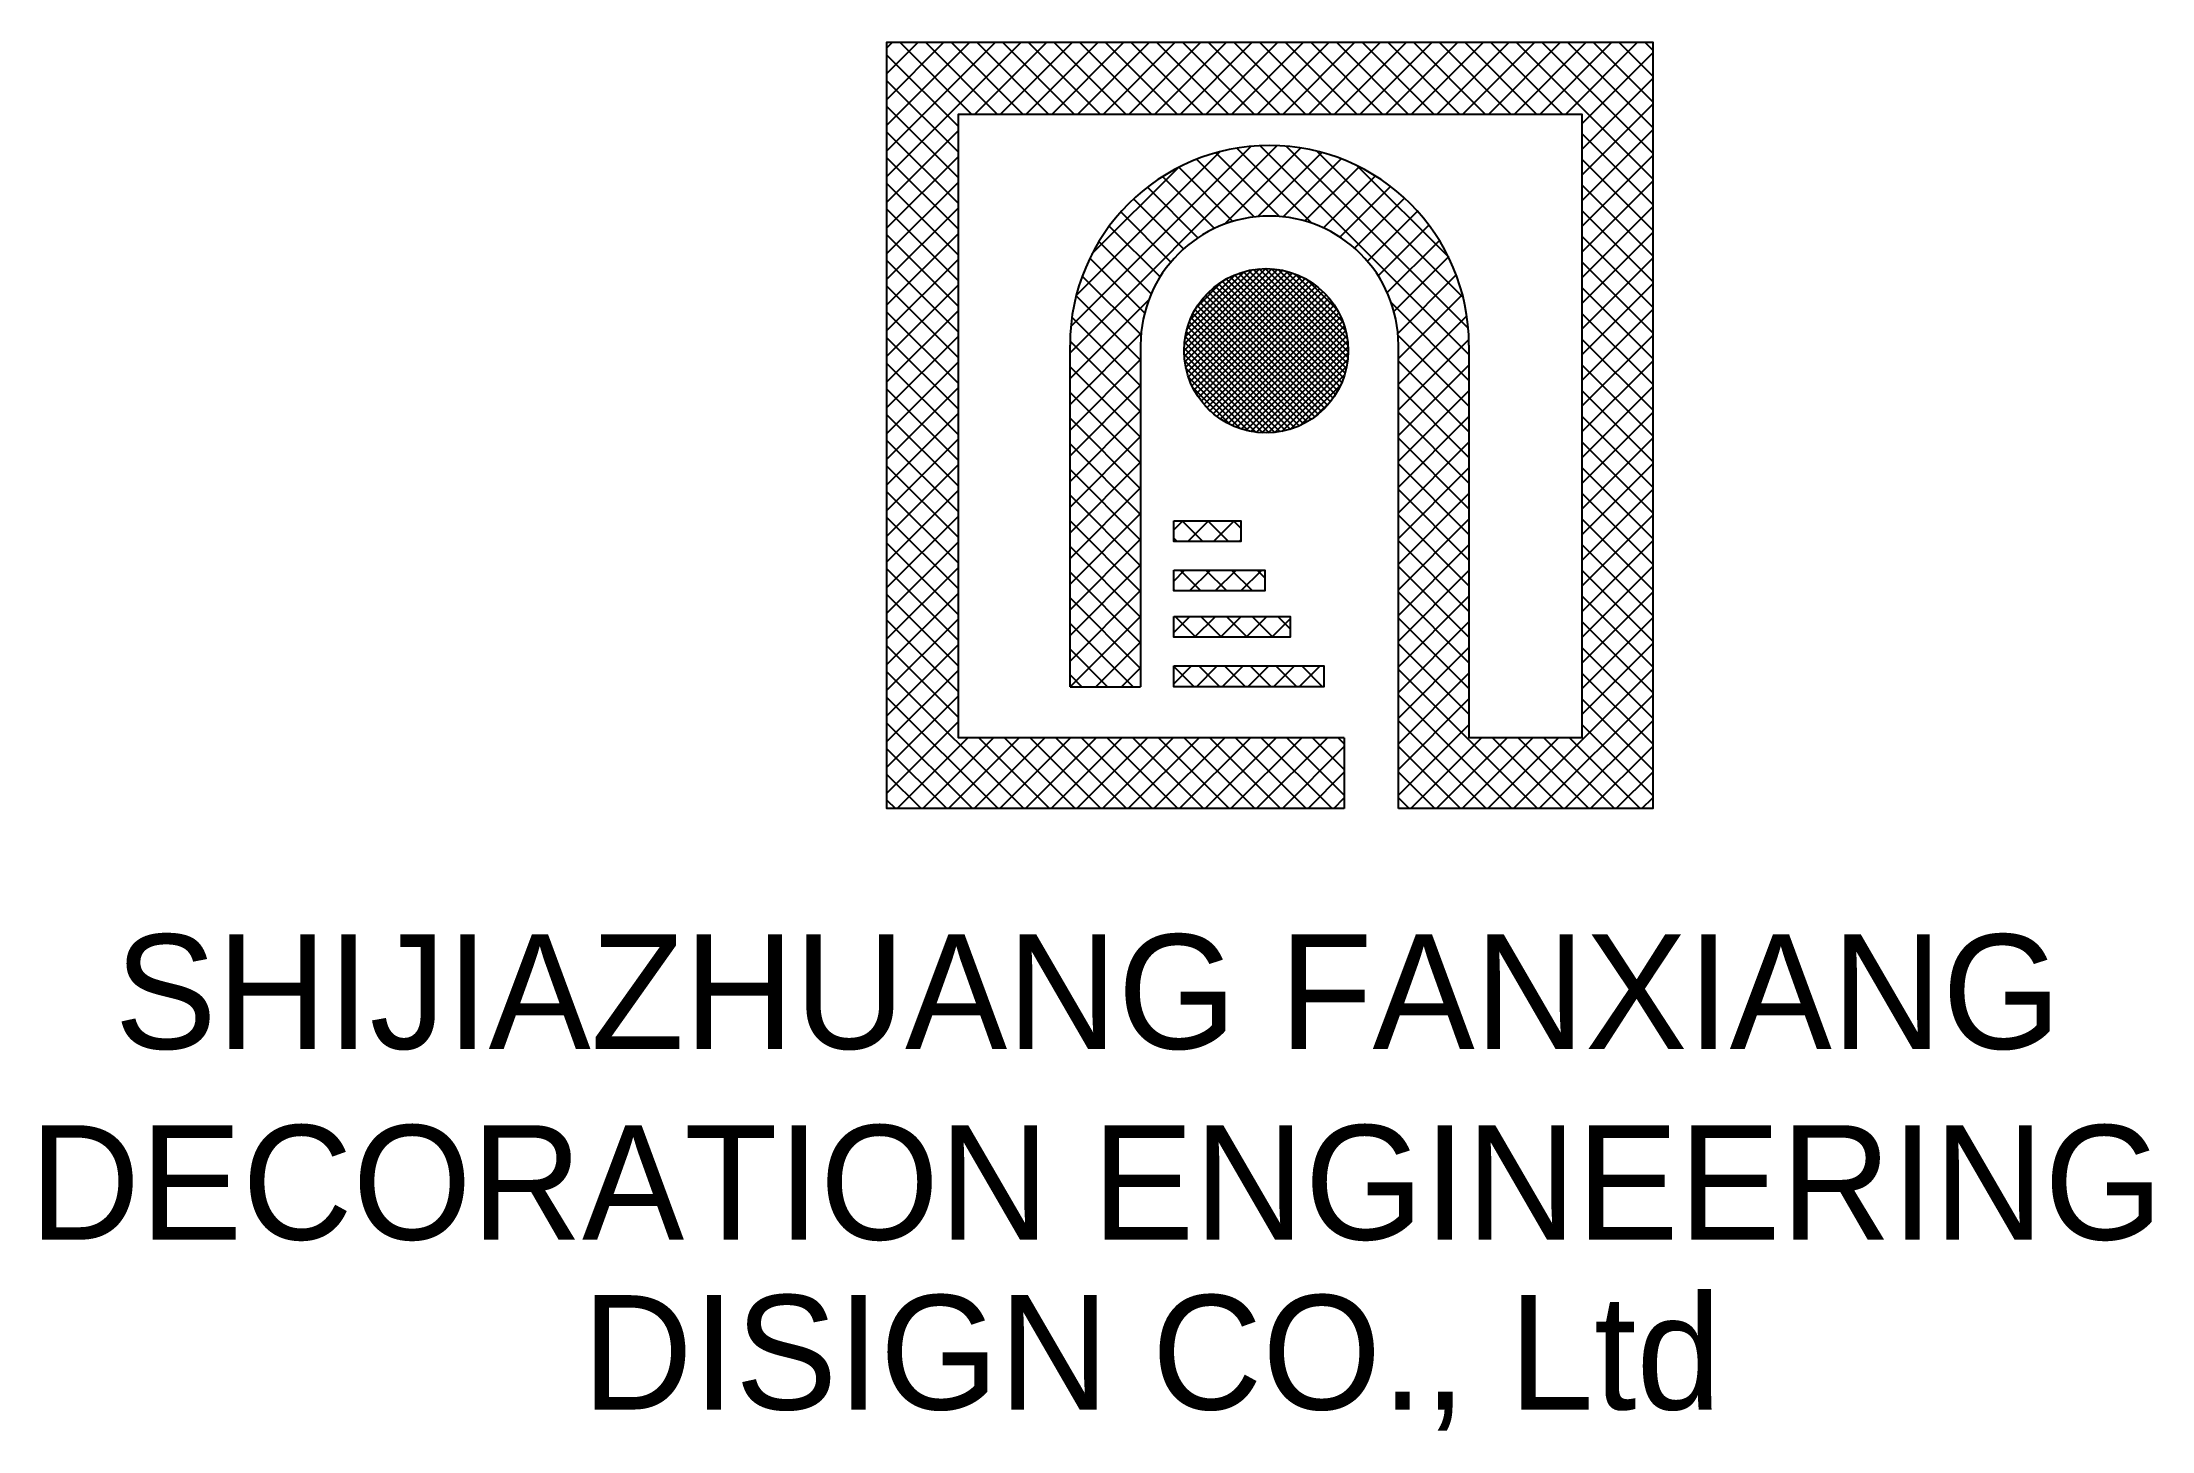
# Model space of a CAD drawing. Extents: x 19590 to 20839, y 1150 to 1972.
import ezdxf

# ---------------------------------------------------------------- set-up
doc = ezdxf.new("R2010")
doc.units = 0
doc.header["$LTSCALE"] = 50.505051
doc.header["$MEASUREMENT"] = 0
doc.layers.get('0').update_dxf_attribs({"linetype": 'CONTINUOUS'})

msp = doc.modelspace()

# ---------------------------------------------------------------- hatches: boundary and pattern name
h = msp.add_hatch()
h.set_pattern_fill('ANSI37', color=2, scale=3.38688, angle=180, style=0)
h.set_pattern_definition([(45, (20718.897, -17293.92), (-7.6037625, 7.6037625), []), (135, (20718.897, -17293.92), (-7.6037625, -7.6037625), [])])
h.paths.add_polyline_path([(20392.7, 1792.7), (20392.7, 1518.3), (20543.3, 1518.3), (20543.3, 1971.9), (20089.9, 1971.9), (20089.9, 1518.3), (20360.7, 1518.3), (20360.7, 1560.2), (20132.2, 1560.2), (20132.2, 1929.4), (20501.3, 1929.4), (20501.3, 1560.2), (20434.5, 1560.2), (20434.5, 1792.7, 1), (20198.3, 1792.7), (20198.3, 1590.4), (20240.1, 1590.4), (20240.1, 1792.7, -1)])
h = msp.add_hatch()
h.set_pattern_fill('ANSI37', color=2, scale=0.812851, angle=180, style=0)
h.set_pattern_definition([(45, (20604.2032, -11953.111), (-1.824903, 1.824903), []), (135, (20604.2032, -11953.111), (-1.824903, -1.824903), [])])
h.paths.add_polyline_path([(20363, 1789.3, 1), (20265.7, 1789.3, 1)])
h = msp.add_hatch()
h.set_pattern_fill('ANSI37', color=2, scale=3.38688, angle=180, style=0)
h.set_pattern_definition([(45, (20743.89, -15290.707), (-7.6037625, 7.6037625), []), (135, (20743.89, -15290.707), (-7.6037625, -7.6037625), [])])
h.paths.add_polyline_path([(20299.4, 1676.4), (20299.4, 1688.7), (20259.7, 1688.7), (20259.7, 1676.4)])
h.paths.add_polyline_path([(20313.6, 1647.1), (20313.6, 1659.4), (20259.7, 1659.4), (20259.7, 1647.1)])
h.paths.add_polyline_path([(20328.7, 1619.7), (20328.7, 1632), (20259.7, 1632), (20259.7, 1619.7)])
h.paths.add_polyline_path([(20259.7, 1602.7), (20259.7, 1590.4), (20348.5, 1590.4), (20348.5, 1602.7)])

# ---------------------------------------------------------------- linework, layer by layer
at = {"color": 2}
for points in [[(20360.7, 1518.3), (20089.9, 1518.3), (20089.9, 1971.9), (20543.3, 1971.9), (20543.3, 1518.3), (20392.7, 1518.3)], [(20360.7, 1560.2), (20132.2, 1560.2), (20132.2, 1929.4), (20501.3, 1929.4), (20501.3, 1560.2), (20434.5, 1560.2)], [(20198.3, 1590.4), (20198.3, 1792.7)], [(20240.1, 1792.7), (20240.1, 1590.4)], [(20392.7, 1518.3), (20392.7, 1792.7)], [(20434.5, 1792.7), (20434.5, 1560.2)], [(20198.3, 1590.4), (20240.1, 1590.4)], [(20360.7, 1560.2), (20360.7, 1518.3)]]:
    msp.add_lwpolyline(points, dxfattribs=at)
for points in [[(20259.7, 1688.7), (20299.4, 1688.7), (20299.4, 1676.4), (20259.7, 1676.4)], [(20259.7, 1659.4), (20313.6, 1659.4), (20313.6, 1647.1), (20259.7, 1647.1)], [(20259.7, 1632), (20328.7, 1632), (20328.7, 1619.7), (20259.7, 1619.7)], [(20259.7, 1602.7), (20348.5, 1602.7), (20348.5, 1590.4), (20259.7, 1590.4)]]:
    msp.add_lwpolyline(points, close=True, dxfattribs=at)
msp.add_circle((20314.4, 1789.3), 48.6, dxfattribs=at)
for radius in [118.1, 76.3]:
    msp.add_arc((20316.4, 1792.7), radius, 0, 180, dxfattribs=at)

# ---------------------------------------------------------------- texts
at = {"color": 3, "attachment_point": 1}
for s, insert, char_height, width in [('\\f方正报宋简体|b0|i0|c134|p2;  SHIJIAZHUANG FANXIANG DECORATION ENGINEERING                                                       ', (19582.3, 1443.8), 67.7376, 1776.289), ('\\f方正报宋简体|b0|i0|c134|p2;DISIGN CO., Ltd', (19909.5, 1230.3), 67.738, 1480.761)]:
    msp.add_mtext(s, dxfattribs=dict(at, insert=insert, char_height=char_height, width=width))

doc.saveas('drawing.dxf')
